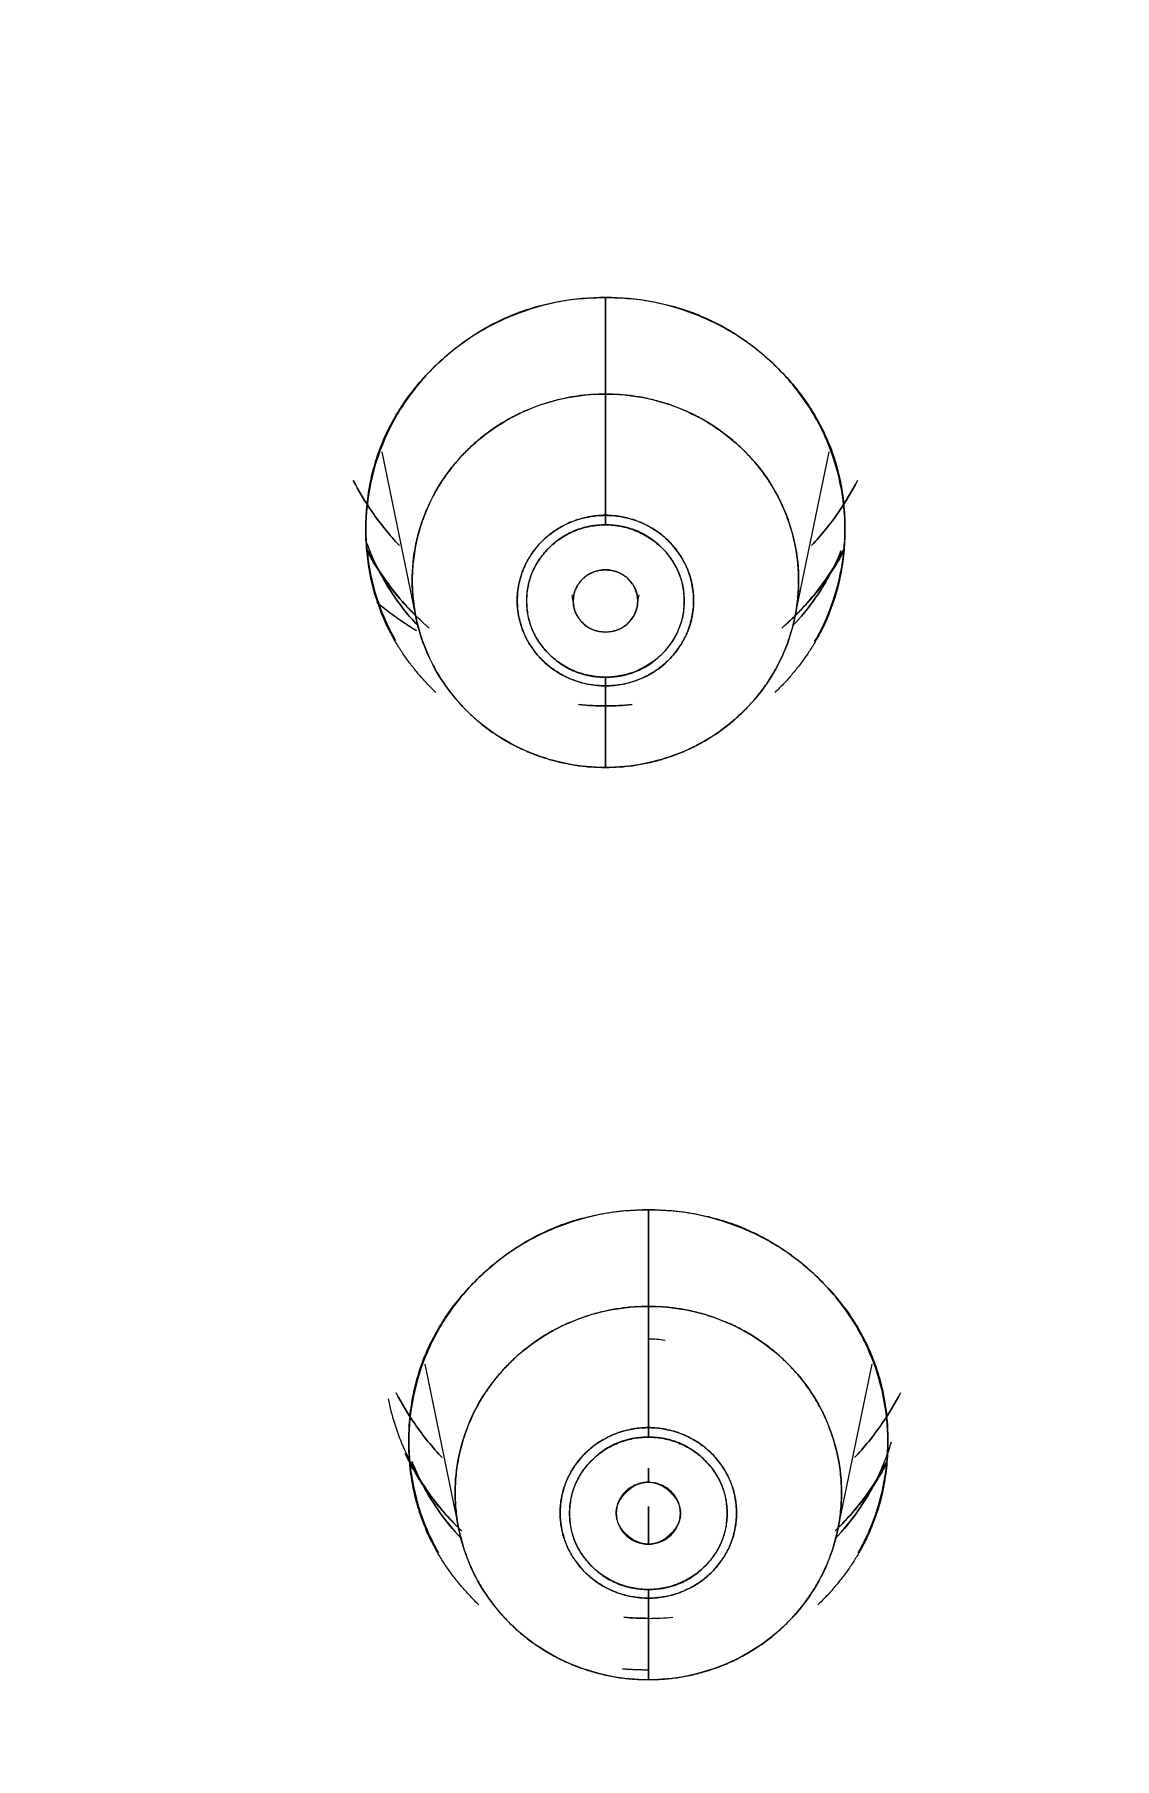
# Model space of a CAD drawing. Header units: inches. Extents: x 1105 to 1525, y -292 to 302.
# Drawn here: x 1182.61 to 1190.16, y -8.51 to 3.54 of the extents above; entities that cross this region are included whole.
import ezdxf

# ---------------------------------------------------------------- set-up
doc = ezdxf.new("R2010")
doc.units = ezdxf.units.IN
doc.header["$LTSCALE"] = 2.42
doc.header["$MEASUREMENT"] = 0
doc.layers.get('0').update_dxf_attribs({"linetype": 'CONTINUOUS'})

msp = doc.modelspace()

# ---------------------------------------------------------------- linework, layer by layer
at = {"linetype": 'Continuous', "lineweight": 18, "extrusion": (0, 1, 0)}
for p, q in [((1185.037, 0.625), (1185.276, -0.532)), ((1187.925, -0.532), (1188.164, 0.625)), ((1185.337, -5.75), (1185.576, -6.907)), ((1188.225, -6.907), (1188.464, -5.75)), ((1186.901, -6.748), (1186.901, -6.746)), ((1186.901, -6.746), (1186.901, -6.748))]:
    msp.add_line(p, q, dxfattribs=at)
at = {"linetype": 'Continuous', "lineweight": 18}
for points, degree, knots in [([(1183.16, -24.844), (1173.054, -20.203), (1165.122, -12.575), (1157.612, -5.352), (1152.851, 3.801), (1148.1, 12.935), (1146.579, 23.056), (1145.102, 32.89), (1146.829, 42.688), (1148.577, 52.61), (1153.437, 61.514), (1158.373, 70.556), (1166.012, 77.63), (1173.092, 84.183), (1181.872, 88.451), (1188.537, 91.69), (1195.817, 93.394)], 2, [0, 0, 0, 0.125, 0.125, 0.25, 0.25, 0.375, 0.375, 0.5, 0.5, 0.625, 0.625, 0.75, 0.75, 0.875, 0.875, 1, 1, 1]), ([(1195.817, 93.394), (1194.604, 93.111), (1192.161, 92.467), (1188.553, 91.294), (1184.946, 89.889), (1181.244, 88.191), (1177.326, 86.085), (1173.184, 83.461), (1169.003, 80.328), (1165, 76.776), (1161.318, 72.914), (1157.993, 68.788), (1155.031, 64.407), (1152.453, 59.802), (1150.289, 55.026), (1148.555, 50.141), (1147.254, 45.198), (1146.376, 40.219), (1145.911, 35.194), (1145.864, 30.105), (1146.249, 24.963), (1147.079, 19.816), (1148.354, 14.729), (1150.061, 9.758), (1152.188, 4.944), (1154.719, 0.32), (1157.639, -4.089), (1160.936, -8.26), (1164.57, -12.14), (1168.497, -15.693), (1172.779, -18.975), (1177.638, -22.093), (1181.216, -23.951), (1183.16, -24.844)], 3, [0, 0, 0, 0, 0.02331, 0.047285, 0.07108, 0.095945, 0.123802, 0.154795, 0.1884, 0.222556, 0.25624, 0.289837, 0.323579, 0.357347, 0.390978, 0.424296, 0.45713, 0.48953, 0.52189, 0.554616, 0.587855, 0.621501, 0.655267, 0.688982, 0.722689, 0.756391, 0.790045, 0.823824, 0.857771, 0.891138, 0.924242, 0.959792, 1, 1, 1, 1]), ([(1195.887, 93.19), (1194.269, 92.811), (1192.665, 92.372), (1189.498, 91.376), (1187.934, 90.819), (1184.855, 89.592), (1183.34, 88.921), (1180.368, 87.468), (1178.911, 86.687), (1176.063, 85.018), (1174.672, 84.131), (1171.966, 82.256), (1170.649, 81.268), (1168.1, 79.198), (1166.866, 78.116), (1164.488, 75.862), (1163.344, 74.692), (1161.153, 72.269), (1160.105, 71.017), (1158.113, 68.438), (1157.168, 67.112), (1155.387, 64.394), (1154.55, 63.001), (1152.99, 60.158), (1152.267, 58.708), (1150.938, 55.758), (1150.332, 54.258), (1149.241, 51.218), (1148.756, 49.678), (1147.91, 46.566), (1147.549, 44.995), (1146.953, 41.829), (1146.718, 40.235), (1146.376, 37.035), (1146.269, 35.429), (1146.182, 32.212), (1146.202, 30.603), (1146.372, 27.389), (1146.52, 25.786), (1146.944, 22.595), (1147.22, 21.007), (1147.897, 17.857), (1148.298, 16.294), (1149.223, 13.203), (1149.748, 11.675), (1150.916, 8.662), (1151.56, 7.178), (1152.965, 4.26), (1153.725, 2.828), (1155.357, 0.023), (1156.229, -1.349), (1158.08, -4.024), (1159.058, -5.327), (1161.116, -7.857), (1162.195, -9.084), (1164.448, -11.454), (1165.622, -12.597), (1168.057, -14.792), (1169.318, -15.845), (1171.92, -17.853), (1173.26, -18.809), (1176.014, -20.619), (1177.427, -21.473), (1179.594, -22.672), (1180.325, -23.059), (1181.8, -23.805), (1182.545, -24.164), (1183.297, -24.509)], 3, [0, 0, 0, 0, 0.03125, 0.03125, 0.0625, 0.0625, 0.09375, 0.09375, 0.125, 0.125, 0.15625, 0.15625, 0.1875, 0.1875, 0.21875, 0.21875, 0.25, 0.25, 0.28125, 0.28125, 0.3125, 0.3125, 0.34375, 0.34375, 0.375, 0.375, 0.40625, 0.40625, 0.4375, 0.4375, 0.46875, 0.46875, 0.5, 0.5, 0.53125, 0.53125, 0.5625, 0.5625, 0.59375, 0.59375, 0.625, 0.625, 0.65625, 0.65625, 0.6875, 0.6875, 0.71875, 0.71875, 0.75, 0.75, 0.78125, 0.78125, 0.8125, 0.8125, 0.84375, 0.84375, 0.875, 0.875, 0.90625, 0.90625, 0.9375, 0.9375, 0.96875, 0.96875, 0.984375, 0.984375, 1, 1, 1, 1]), ([(1183.289, -24.505), (1181.354, -23.617), (1177.792, -21.767), (1172.956, -18.664), (1168.694, -15.396), (1164.784, -11.86), (1161.167, -7.998), (1157.885, -3.846), (1154.979, 0.543), (1152.459, 5.146), (1150.342, 9.938), (1148.642, 14.885), (1147.374, 19.949), (1146.548, 25.073), (1146.164, 30.191), (1146.211, 35.257), (1146.674, 40.259), (1147.548, 45.215), (1148.843, 50.135), (1150.569, 54.998), (1152.723, 59.751), (1155.289, 64.335), (1158.238, 68.696), (1161.548, 72.803), (1165.213, 76.647), (1169.197, 80.184), (1173.359, 83.302), (1177.482, 85.914), (1181.382, 88.011), (1185.067, 89.7), (1188.657, 91.099), (1192.249, 92.266), (1194.68, 92.907), (1195.887, 93.19)], 3, [0, 0, 0, 0, 0.040208, 0.075758, 0.108862, 0.142229, 0.176176, 0.209955, 0.243609, 0.277311, 0.311018, 0.344733, 0.378499, 0.412145, 0.445384, 0.47811, 0.51047, 0.54287, 0.575704, 0.609022, 0.642653, 0.676421, 0.710163, 0.74376, 0.777444, 0.8116, 0.845205, 0.876198, 0.904055, 0.92892, 0.952715, 0.97669, 1, 1, 1, 1]), ([(1195.942, 92.944), (1195.278, 92.788), (1193.932, 92.452), (1191.85, 91.861), (1189.626, 91.148), (1187.206, 90.273), (1184.57, 89.197), (1181.68, 87.861), (1178.509, 86.193), (1175.108, 84.144), (1171.604, 81.714), (1168.128, 78.936), (1164.76, 75.832), (1161.565, 72.424), (1158.626, 68.779), (1156.017, 64.998), (1153.763, 61.162), (1151.828, 57.263), (1150.148, 53.183), (1148.696, 48.764), (1147.526, 43.952), (1146.74, 38.894), (1146.394, 33.871), (1146.456, 29.107), (1146.854, 24.645), (1147.546, 20.374), (1148.538, 16.159), (1149.858, 11.935), (1151.527, 7.71), (1153.556, 3.523), (1155.953, -0.594), (1158.733, -4.617), (1161.903, -8.507), (1165.434, -12.192), (1169.312, -15.634), (1173.576, -18.842), (1178.27, -21.793), (1181.643, -23.525), (1183.389, -24.327)], 3, [0, 0, 0, 0, 0.012877, 0.026182, 0.040866, 0.057017, 0.074851, 0.094746, 0.117357, 0.142822, 0.1702, 0.198546, 0.22774, 0.257817, 0.288122, 0.317765, 0.346344, 0.374075, 0.40202, 0.431901, 0.46441, 0.498312, 0.531537, 0.562478, 0.591123, 0.618801, 0.646723, 0.67536, 0.704779, 0.734836, 0.765433, 0.796801, 0.829058, 0.861893, 0.894616, 0.928155, 0.963584, 1, 1, 1, 1]), ([(1183.475, -24.204), (1181.734, -23.404), (1178.372, -21.678), (1173.692, -18.736), (1169.441, -15.537), (1165.576, -12.106), (1162.055, -8.433), (1158.895, -4.554), (1156.123, -0.544), (1153.734, 3.56), (1151.711, 7.734), (1150.047, 11.946), (1148.731, 16.157), (1147.742, 20.36), (1147.053, 24.618), (1146.656, 29.066), (1146.594, 33.815), (1146.939, 38.822), (1147.722, 43.865), (1148.889, 48.662), (1150.336, 53.068), (1152.011, 57.135), (1153.94, 61.022), (1156.188, 64.846), (1158.788, 68.615), (1161.718, 72.249), (1164.903, 75.646), (1168.261, 78.741), (1171.726, 81.511), (1175.219, 83.933), (1178.61, 85.976), (1181.771, 87.638), (1184.652, 88.97), (1187.28, 90.043), (1189.693, 90.915), (1191.91, 91.625), (1193.986, 92.214), (1195.327, 92.55), (1195.989, 92.705)], 3, [0, 0, 0, 0, 0.036416, 0.071845, 0.105384, 0.138107, 0.170942, 0.203199, 0.234567, 0.265164, 0.295221, 0.32464, 0.353277, 0.381199, 0.408877, 0.437522, 0.468463, 0.501688, 0.53559, 0.568099, 0.59798, 0.625925, 0.653656, 0.682235, 0.711878, 0.742183, 0.77226, 0.801454, 0.8298, 0.857178, 0.882643, 0.905254, 0.925149, 0.942983, 0.959134, 0.973818, 0.987123, 1, 1, 1, 1]), ([(1195.989, 92.705), (1190.909, 91.516), (1186.093, 89.553), (1178.41, 86.421), (1171.798, 81.502), (1163.367, 75.231), (1157.464, 66.671), (1151.741, 58.371), (1148.987, 48.775), (1147.391, 43.216), (1146.878, 37.49), (1146.396, 32.1), (1146.878, 26.727), (1147.761, 16.884), (1151.751, 7.786), (1153.875, 2.943), (1156.81, -1.487), (1159.909, -6.167), (1163.819, -10.247), (1167.839, -14.442), (1172.559, -17.845), (1177.695, -21.549), (1183.475, -24.204)], 2, [0, 0, 0, 0.125, 0.125, 0.25, 0.25, 0.375, 0.375, 0.5, 0.5, 0.5625, 0.5625, 0.625, 0.625, 0.75, 0.75, 0.8125, 0.8125, 0.875, 0.875, 0.9375, 0.9375, 1, 1, 1]), ([(1186.601, 1.703), (1186.491, 1.703), (1186.381, 1.693), (1186.166, 1.651), (1186.061, 1.62), (1185.858, 1.539), (1185.761, 1.489), (1185.579, 1.372), (1185.494, 1.304), (1185.339, 1.155), (1185.269, 1.072), (1185.147, 0.896), (1185.096, 0.802), (1185.012, 0.607), (1184.98, 0.505), (1184.937, 0.297), (1184.926, 0.192), (1184.926, -0.02), (1184.937, -0.126), (1184.98, -0.334), (1185.012, -0.435), (1185.077, -0.588), (1185.104, -0.642), (1185.134, -0.694)], 3, [0, 0, 0, 0, 0.094677, 0.094677, 0.189354, 0.189354, 0.28403, 0.28403, 0.378707, 0.378707, 0.473384, 0.473384, 0.568061, 0.568061, 0.662738, 0.662738, 0.757414, 0.757414, 0.852091, 0.852091, 0.946768, 0.946768, 1, 1, 1, 1]), ([(1185.416, -1.058), (1184.926, -0.585), (1184.926, 0.755), (1185.906, 1.703), (1186.601, 1.703)], 2, [0, 0, 0, 0.333319, 0.66666, 1, 1, 1]), ([(1188.063, -0.701), (1188.095, -0.647), (1188.123, -0.591), (1188.189, -0.435), (1188.221, -0.334), (1188.264, -0.126), (1188.275, -0.02), (1188.275, 0.192), (1188.264, 0.297), (1188.221, 0.505), (1188.189, 0.607), (1188.106, 0.802), (1188.054, 0.896), (1187.932, 1.072), (1187.862, 1.155), (1187.707, 1.304), (1187.622, 1.372), (1187.44, 1.489), (1187.343, 1.539), (1187.14, 1.62), (1187.035, 1.651), (1186.82, 1.693), (1186.71, 1.703), (1186.601, 1.703)], 3, [0, 0, 0, 0, 0.055624, 0.055624, 0.150061, 0.150061, 0.244499, 0.244499, 0.338937, 0.338937, 0.433374, 0.433374, 0.527812, 0.527812, 0.622249, 0.622249, 0.716687, 0.716687, 0.811125, 0.811125, 0.905562, 0.905562, 1, 1, 1, 1]), ([(1186.601, 1.703), (1187.294, 1.703), (1188.275, 0.756), (1188.275, -0.583), (1187.785, -1.058)], 2, [0, 0, 0, 0.33334, 0.666681, 1, 1, 1]), ([(1186.601, -1.581), (1186.512, -1.581), (1186.424, -1.573), (1186.25, -1.539), (1186.165, -1.514), (1186.002, -1.449), (1185.924, -1.409), (1185.777, -1.314), (1185.708, -1.259), (1185.583, -1.138), (1185.527, -1.072), (1185.428, -0.93), (1185.386, -0.854), (1185.319, -0.697), (1185.293, -0.615), (1185.258, -0.447), (1185.25, -0.362), (1185.25, -0.191), (1185.258, -0.105), (1185.293, 0.062), (1185.319, 0.144), (1185.386, 0.302), (1185.428, 0.378), (1185.527, 0.52), (1185.583, 0.586), (1185.708, 0.707), (1185.777, 0.761), (1185.924, 0.856), (1186.002, 0.896), (1186.165, 0.962), (1186.25, 0.987), (1186.424, 1.02), (1186.512, 1.028), (1186.601, 1.028)], 3, [0, 0, 0, 0, 0.0625, 0.0625, 0.125, 0.125, 0.1875, 0.1875, 0.25, 0.25, 0.3125, 0.3125, 0.375, 0.375, 0.4375, 0.4375, 0.5, 0.5, 0.5625, 0.5625, 0.625, 0.625, 0.6875, 0.6875, 0.75, 0.75, 0.8125, 0.8125, 0.875, 0.875, 0.9375, 0.9375, 1, 1, 1, 1]), ([(1186.601, 1.028), (1186.689, 1.028), (1186.777, 1.02), (1186.951, 0.987), (1187.036, 0.962), (1187.199, 0.896), (1187.277, 0.856), (1187.424, 0.761), (1187.493, 0.707), (1187.618, 0.586), (1187.675, 0.52), (1187.773, 0.378), (1187.815, 0.302), (1187.882, 0.144), (1187.908, 0.062), (1187.943, -0.105), (1187.951, -0.191), (1187.951, -0.362), (1187.943, -0.447), (1187.908, -0.615), (1187.882, -0.697), (1187.815, -0.854), (1187.773, -0.93), (1187.675, -1.072), (1187.618, -1.138), (1187.493, -1.259), (1187.424, -1.314), (1187.277, -1.409), (1187.199, -1.449), (1187.036, -1.514), (1186.951, -1.539), (1186.777, -1.573), (1186.689, -1.581), (1186.601, -1.581)], 3, [0, 0, 0, 0, 0.0625, 0.0625, 0.125, 0.125, 0.1875, 0.1875, 0.25, 0.25, 0.3125, 0.3125, 0.375, 0.375, 0.4375, 0.4375, 0.5, 0.5, 0.5625, 0.5625, 0.625, 0.625, 0.6875, 0.6875, 0.75, 0.75, 0.8125, 0.8125, 0.875, 0.875, 0.9375, 0.9375, 1, 1, 1, 1]), ([(1184.838, 0.425), (1184.877, 0.349), (1184.921, 0.275), (1185.027, 0.122), (1185.09, 0.044), (1185.16, -0.029)], 3, [0, 0, 0, 0, 0.461241, 0.461241, 1, 1, 1, 1]), ([(1185.16, -0.029), (1185.09, 0.044), (1185.027, 0.122), (1184.921, 0.275), (1184.877, 0.349), (1184.838, 0.425)], 3, [0, 0, 0, 0, 0.538758, 0.538758, 1, 1, 1, 1]), ([(1188.041, -0.029), (1188.111, 0.044), (1188.174, 0.122), (1188.28, 0.275), (1188.324, 0.349), (1188.363, 0.425)], 3, [0, 0, 0, 0, 0.538758, 0.538758, 1, 1, 1, 1]), ([(1188.363, 0.425), (1188.324, 0.349), (1188.28, 0.275), (1188.174, 0.122), (1188.111, 0.044), (1188.041, -0.029)], 3, [0, 0, 0, 0, 0.461241, 0.461241, 1, 1, 1, 1]), ([(1186.601, 0.181), (1186.56, 0.181), (1186.52, 0.177), (1186.441, 0.162), (1186.402, 0.15), (1186.327, 0.121), (1186.291, 0.102), (1186.224, 0.059), (1186.193, 0.034), (1186.136, -0.021), (1186.11, -0.052), (1186.065, -0.116), (1186.046, -0.151), (1186.015, -0.223), (1186.004, -0.26), (1185.988, -0.337), (1185.984, -0.376), (1185.984, -0.454), (1185.988, -0.493), (1186.004, -0.569), (1186.015, -0.607), (1186.046, -0.679), (1186.065, -0.713), (1186.11, -0.778), (1186.136, -0.809), (1186.193, -0.864), (1186.224, -0.888), (1186.291, -0.932), (1186.327, -0.95), (1186.402, -0.98), (1186.441, -0.991), (1186.52, -1.007), (1186.56, -1.011), (1186.601, -1.011)], 3, [0, 0, 0, 0, 0.0625, 0.0625, 0.125, 0.125, 0.1875, 0.1875, 0.25, 0.25, 0.3125, 0.3125, 0.375, 0.375, 0.4375, 0.4375, 0.5, 0.5, 0.5625, 0.5625, 0.625, 0.625, 0.6875, 0.6875, 0.75, 0.75, 0.8125, 0.8125, 0.875, 0.875, 0.9375, 0.9375, 1, 1, 1, 1]), ([(1186.601, -1.011), (1186.641, -1.011), (1186.681, -1.007), (1186.76, -0.991), (1186.799, -0.98), (1186.874, -0.95), (1186.91, -0.932), (1186.977, -0.888), (1187.008, -0.864), (1187.065, -0.809), (1187.091, -0.778), (1187.136, -0.713), (1187.155, -0.679), (1187.186, -0.607), (1187.197, -0.569), (1187.213, -0.493), (1187.217, -0.454), (1187.217, -0.376), (1187.213, -0.337), (1187.197, -0.26), (1187.186, -0.223), (1187.155, -0.151), (1187.136, -0.116), (1187.091, -0.052), (1187.065, -0.021), (1187.008, 0.034), (1186.977, 0.059), (1186.91, 0.102), (1186.874, 0.121), (1186.799, 0.15), (1186.76, 0.162), (1186.681, 0.177), (1186.641, 0.181), (1186.601, 0.181)], 3, [0, 0, 0, 0, 0.0625, 0.0625, 0.125, 0.125, 0.1875, 0.1875, 0.25, 0.25, 0.3125, 0.3125, 0.375, 0.375, 0.4375, 0.4375, 0.5, 0.5, 0.5625, 0.5625, 0.625, 0.625, 0.6875, 0.6875, 0.75, 0.75, 0.8125, 0.8125, 0.875, 0.875, 0.9375, 0.9375, 1, 1, 1, 1]), ([(1184.921, 0.018), (1184.934, -0.02), (1184.949, -0.058), (1185.009, -0.199), (1185.064, -0.298), (1185.179, -0.464), (1185.235, -0.533), (1185.296, -0.597)], 3, [0, 0, 0, 0, 0.169523, 0.169523, 0.635887, 0.635887, 1, 1, 1, 1]), ([(1186.601, -0.95), (1186.564, -0.95), (1186.528, -0.946), (1186.458, -0.933), (1186.423, -0.923), (1186.356, -0.896), (1186.324, -0.879), (1186.265, -0.841), (1186.237, -0.819), (1186.186, -0.769), (1186.163, -0.742), (1186.123, -0.684), (1186.105, -0.654), (1186.078, -0.589), (1186.067, -0.556), (1186.053, -0.487), (1186.05, -0.453), (1186.05, -0.383), (1186.053, -0.348), (1186.067, -0.28), (1186.078, -0.246), (1186.105, -0.182), (1186.123, -0.151), (1186.163, -0.093), (1186.186, -0.066), (1186.237, -0.017), (1186.265, 0.005), (1186.324, 0.044), (1186.356, 0.06), (1186.423, 0.087), (1186.458, 0.097), (1186.528, 0.111), (1186.564, 0.114), (1186.601, 0.114)], 3, [0, 0, 0, 0, 0.0625, 0.0625, 0.125, 0.125, 0.1875, 0.1875, 0.25, 0.25, 0.3125, 0.3125, 0.375, 0.375, 0.4375, 0.4375, 0.5, 0.5, 0.5625, 0.5625, 0.625, 0.625, 0.6875, 0.6875, 0.75, 0.75, 0.8125, 0.8125, 0.875, 0.875, 0.9375, 0.9375, 1, 1, 1, 1]), ([(1186.601, 0.114), (1186.637, 0.114), (1186.673, 0.111), (1186.743, 0.097), (1186.778, 0.087), (1186.845, 0.06), (1186.877, 0.044), (1186.936, 0.005), (1186.964, -0.017), (1187.015, -0.066), (1187.038, -0.093), (1187.078, -0.151), (1187.096, -0.182), (1187.123, -0.246), (1187.134, -0.28), (1187.148, -0.348), (1187.151, -0.383), (1187.151, -0.453), (1187.148, -0.487), (1187.134, -0.556), (1187.123, -0.589), (1187.096, -0.654), (1187.078, -0.684), (1187.038, -0.742), (1187.015, -0.769), (1186.964, -0.819), (1186.936, -0.841), (1186.877, -0.879), (1186.845, -0.896), (1186.778, -0.923), (1186.743, -0.933), (1186.673, -0.946), (1186.637, -0.95), (1186.601, -0.95)], 3, [0, 0, 0, 0, 0.0625, 0.0625, 0.125, 0.125, 0.1875, 0.1875, 0.25, 0.25, 0.3125, 0.3125, 0.375, 0.375, 0.4375, 0.4375, 0.5, 0.5, 0.5625, 0.5625, 0.625, 0.625, 0.6875, 0.6875, 0.75, 0.75, 0.8125, 0.8125, 0.875, 0.875, 0.9375, 0.9375, 1, 1, 1, 1]), ([(1184.935, -0.058), (1184.971, -0.129), (1185.012, -0.197), (1185.125, -0.36), (1185.203, -0.452), (1185.291, -0.537), (1185.293, -0.539), (1185.295, -0.541)], 3, [0, 0, 0, 0, 0.396762, 0.396762, 0.98543, 0.98543, 1, 1, 1, 1]), ([(1185.368, -0.607), (1185.327, -0.572), (1185.07, -0.323), (1184.939, -0.076)], 2, [0, 0, 0, 0.151001, 1, 1, 1]), ([(1185.296, -0.597), (1185.235, -0.533), (1185.179, -0.464), (1185.064, -0.298), (1185.009, -0.199), (1184.96, -0.083), (1184.954, -0.07), (1184.949, -0.056)], 3, [0, 0, 0, 0, 0.409359, 0.409359, 0.933675, 0.933675, 1, 1, 1, 1]), ([(1187.833, -0.607), (1187.86, -0.583), (1187.887, -0.559), (1187.998, -0.452), (1188.076, -0.36), (1188.188, -0.198), (1188.229, -0.13), (1188.265, -0.06)], 3, [0, 0, 0, 0, 0.152359, 0.152359, 0.661071, 0.661071, 1, 1, 1, 1]), ([(1188.262, -0.076), (1188.132, -0.323), (1187.874, -0.572), (1187.833, -0.607)], 2, [0, 0, 0, 0.848769, 1, 1, 1]), ([(1187.905, -0.597), (1187.966, -0.533), (1188.022, -0.464), (1188.137, -0.298), (1188.192, -0.199), (1188.24, -0.087), (1188.244, -0.077), (1188.247, -0.068)], 3, [0, 0, 0, 0, 0.417513, 0.417513, 0.952273, 0.952273, 1, 1, 1, 1]), ([(1188.247, -0.068), (1188.244, -0.077), (1188.24, -0.087), (1188.192, -0.199), (1188.137, -0.298), (1188.022, -0.464), (1187.966, -0.533), (1187.905, -0.597)], 3, [0, 0, 0, 0, 0.047728, 0.047728, 0.582487, 0.582487, 1, 1, 1, 1]), ([(1186.826, -0.418), (1186.826, -0.389), (1186.82, -0.361), (1186.797, -0.308), (1186.78, -0.284), (1186.739, -0.244), (1186.714, -0.228), (1186.659, -0.206), (1186.63, -0.2), (1186.571, -0.2), (1186.542, -0.206), (1186.487, -0.228), (1186.462, -0.244), (1186.421, -0.284), (1186.404, -0.308), (1186.381, -0.361), (1186.376, -0.389), (1186.376, -0.418)], 3, [0, 0, 0, 0, 0.125, 0.125, 0.25, 0.25, 0.375, 0.375, 0.5, 0.5, 0.625, 0.625, 0.75, 0.75, 0.875, 0.875, 1, 1, 1, 1]), ([(1185.281, -0.627), (1185.265, -0.617), (1185.249, -0.607), (1185.153, -0.545), (1185.077, -0.489), (1185.003, -0.429)], 3, [0, 0, 0, 0, 0.165093, 0.165093, 1, 1, 1, 1]), ([(1186.376, -0.418), (1186.376, -0.446), (1186.381, -0.475), (1186.404, -0.527), (1186.421, -0.551), (1186.462, -0.592), (1186.487, -0.608), (1186.542, -0.629), (1186.571, -0.635), (1186.63, -0.635), (1186.659, -0.629), (1186.714, -0.608), (1186.739, -0.592), (1186.78, -0.551), (1186.797, -0.527), (1186.82, -0.475), (1186.826, -0.446), (1186.826, -0.418)], 3, [0, 0, 0, 0, 0.125, 0.125, 0.25, 0.25, 0.375, 0.375, 0.5, 0.5, 0.625, 0.625, 0.75, 0.75, 0.875, 0.875, 1, 1, 1, 1]), ([(1186.601, -1.151), (1186.601, -1.145), (1186.601, -1.141), (1186.601, -1.14), (1186.601, -1.142), (1186.601, -1.148), (1186.601, -1.148), (1186.601, -1.148)], 3, [0, 0, 0, 0, 0.499995, 0.499995, 0.99999, 0.99999, 1, 1, 1, 1]), ([(1186.901, -4.672), (1186.791, -4.672), (1186.681, -4.682), (1186.466, -4.724), (1186.361, -4.755), (1186.158, -4.836), (1186.061, -4.886), (1185.879, -5.003), (1185.794, -5.071), (1185.639, -5.221), (1185.569, -5.303), (1185.447, -5.479), (1185.396, -5.573), (1185.312, -5.768), (1185.28, -5.87), (1185.237, -6.078), (1185.226, -6.184), (1185.226, -6.395), (1185.237, -6.501), (1185.28, -6.709), (1185.312, -6.811), (1185.377, -6.963), (1185.404, -7.017), (1185.434, -7.069)], 3, [0, 0, 0, 0, 0.094677, 0.094677, 0.189354, 0.189354, 0.28403, 0.28403, 0.378707, 0.378707, 0.473384, 0.473384, 0.568061, 0.568061, 0.662738, 0.662738, 0.757414, 0.757414, 0.852091, 0.852091, 0.946768, 0.946768, 1, 1, 1, 1]), ([(1185.716, -7.433), (1185.226, -6.96), (1185.226, -5.62), (1186.206, -4.672), (1186.901, -4.672)], 2, [0, 0, 0, 0.333319, 0.66666, 1, 1, 1]), ([(1188.367, -7.069), (1188.397, -7.017), (1188.424, -6.963), (1188.489, -6.811), (1188.521, -6.709), (1188.564, -6.501), (1188.575, -6.395), (1188.575, -6.184), (1188.564, -6.078), (1188.521, -5.87), (1188.489, -5.768), (1188.406, -5.573), (1188.354, -5.479), (1188.232, -5.303), (1188.162, -5.221), (1188.007, -5.071), (1187.922, -5.003), (1187.74, -4.886), (1187.643, -4.836), (1187.44, -4.755), (1187.335, -4.724), (1187.12, -4.682), (1187.01, -4.672), (1186.901, -4.672)], 3, [0, 0, 0, 0, 0.053232, 0.053232, 0.147909, 0.147909, 0.242586, 0.242586, 0.337262, 0.337262, 0.431939, 0.431939, 0.526616, 0.526616, 0.621293, 0.621293, 0.71597, 0.71597, 0.810646, 0.810646, 0.905323, 0.905323, 1, 1, 1, 1]), ([(1186.901, -4.672), (1187.594, -4.672), (1188.575, -5.619), (1188.575, -6.958), (1188.085, -7.433)], 2, [0, 0, 0, 0.33334, 0.666681, 1, 1, 1]), ([(1186.901, -7.956), (1186.812, -7.956), (1186.724, -7.948), (1186.55, -7.914), (1186.465, -7.889), (1186.302, -7.824), (1186.224, -7.784), (1186.077, -7.689), (1186.008, -7.634), (1185.883, -7.514), (1185.827, -7.447), (1185.728, -7.305), (1185.686, -7.23), (1185.619, -7.072), (1185.593, -6.99), (1185.558, -6.822), (1185.55, -6.737), (1185.55, -6.566), (1185.558, -6.481), (1185.593, -6.313), (1185.619, -6.231), (1185.686, -6.073), (1185.728, -5.997), (1185.827, -5.855), (1185.883, -5.789), (1186.008, -5.668), (1186.077, -5.614), (1186.224, -5.519), (1186.302, -5.479), (1186.465, -5.413), (1186.55, -5.388), (1186.724, -5.355), (1186.812, -5.347), (1186.901, -5.347)], 3, [0, 0, 0, 0, 0.0625, 0.0625, 0.125, 0.125, 0.1875, 0.1875, 0.25, 0.25, 0.3125, 0.3125, 0.375, 0.375, 0.4375, 0.4375, 0.5, 0.5, 0.5625, 0.5625, 0.625, 0.625, 0.6875, 0.6875, 0.75, 0.75, 0.8125, 0.8125, 0.875, 0.875, 0.9375, 0.9375, 1, 1, 1, 1]), ([(1186.901, -5.347), (1186.989, -5.347), (1187.077, -5.355), (1187.251, -5.388), (1187.336, -5.413), (1187.499, -5.479), (1187.577, -5.519), (1187.724, -5.614), (1187.793, -5.668), (1187.918, -5.789), (1187.975, -5.855), (1188.073, -5.997), (1188.115, -6.073), (1188.182, -6.231), (1188.208, -6.313), (1188.243, -6.481), (1188.251, -6.566), (1188.251, -6.737), (1188.243, -6.822), (1188.208, -6.99), (1188.182, -7.072), (1188.115, -7.23), (1188.073, -7.305), (1187.975, -7.447), (1187.918, -7.514), (1187.793, -7.634), (1187.724, -7.689), (1187.577, -7.784), (1187.499, -7.824), (1187.336, -7.889), (1187.251, -7.914), (1187.077, -7.948), (1186.989, -7.956), (1186.901, -7.956)], 3, [0, 0, 0, 0, 0.0625, 0.0625, 0.125, 0.125, 0.1875, 0.1875, 0.25, 0.25, 0.3125, 0.3125, 0.375, 0.375, 0.4375, 0.4375, 0.5, 0.5, 0.5625, 0.5625, 0.625, 0.625, 0.6875, 0.6875, 0.75, 0.75, 0.8125, 0.8125, 0.875, 0.875, 0.9375, 0.9375, 1, 1, 1, 1]), ([(1185.081, -5.993), (1185.105, -6.108), (1185.14, -6.22), (1185.233, -6.437), (1185.29, -6.541), (1185.425, -6.736), (1185.503, -6.827), (1185.591, -6.912), (1185.593, -6.914), (1185.595, -6.916)], 3, [0, 0, 0, 0, 0.330052, 0.330052, 0.660931, 0.660931, 0.99181, 0.99181, 1, 1, 1, 1]), ([(1185.138, -5.95), (1185.177, -6.026), (1185.221, -6.1), (1185.327, -6.253), (1185.39, -6.331), (1185.46, -6.404)], 3, [0, 0, 0, 0, 0.461241, 0.461241, 1, 1, 1, 1]), ([(1185.46, -6.404), (1185.39, -6.331), (1185.327, -6.253), (1185.221, -6.1), (1185.177, -6.026), (1185.138, -5.95)], 3, [0, 0, 0, 0, 0.538758, 0.538758, 1, 1, 1, 1]), ([(1188.341, -6.404), (1188.411, -6.331), (1188.474, -6.253), (1188.58, -6.1), (1188.624, -6.026), (1188.663, -5.95)], 3, [0, 0, 0, 0, 0.538758, 0.538758, 1, 1, 1, 1]), ([(1188.663, -5.95), (1188.624, -6.026), (1188.58, -6.1), (1188.474, -6.253), (1188.411, -6.331), (1188.341, -6.404)], 3, [0, 0, 0, 0, 0.461241, 0.461241, 1, 1, 1, 1]), ([(1186.901, -6.194), (1186.86, -6.194), (1186.82, -6.198), (1186.741, -6.213), (1186.702, -6.225), (1186.627, -6.255), (1186.591, -6.273), (1186.524, -6.316), (1186.493, -6.341), (1186.436, -6.396), (1186.41, -6.427), (1186.365, -6.491), (1186.346, -6.526), (1186.315, -6.598), (1186.304, -6.636), (1186.288, -6.712), (1186.284, -6.751), (1186.284, -6.829), (1186.288, -6.868), (1186.304, -6.944), (1186.315, -6.982), (1186.346, -7.054), (1186.365, -7.089), (1186.41, -7.153), (1186.436, -7.184), (1186.493, -7.239), (1186.524, -7.264), (1186.591, -7.307), (1186.627, -7.325), (1186.702, -7.355), (1186.741, -7.367), (1186.82, -7.382), (1186.86, -7.386), (1186.901, -7.386)], 3, [0, 0, 0, 0, 0.0625, 0.0625, 0.125, 0.125, 0.1875, 0.1875, 0.25, 0.25, 0.3125, 0.3125, 0.375, 0.375, 0.4375, 0.4375, 0.5, 0.5, 0.5625, 0.5625, 0.625, 0.625, 0.6875, 0.6875, 0.75, 0.75, 0.8125, 0.8125, 0.875, 0.875, 0.9375, 0.9375, 1, 1, 1, 1]), ([(1186.901, -7.325), (1186.864, -7.325), (1186.828, -7.321), (1186.758, -7.308), (1186.723, -7.298), (1186.656, -7.271), (1186.624, -7.255), (1186.565, -7.216), (1186.537, -7.194), (1186.486, -7.144), (1186.463, -7.117), (1186.423, -7.059), (1186.405, -7.029), (1186.378, -6.964), (1186.367, -6.931), (1186.353, -6.863), (1186.35, -6.828), (1186.35, -6.758), (1186.353, -6.723), (1186.367, -6.655), (1186.378, -6.621), (1186.405, -6.557), (1186.423, -6.526), (1186.463, -6.468), (1186.486, -6.441), (1186.537, -6.392), (1186.565, -6.37), (1186.624, -6.331), (1186.656, -6.315), (1186.723, -6.288), (1186.758, -6.278), (1186.828, -6.264), (1186.864, -6.261), (1186.901, -6.261)], 3, [0, 0, 0, 0, 0.0625, 0.0625, 0.125, 0.125, 0.1875, 0.1875, 0.25, 0.25, 0.3125, 0.3125, 0.375, 0.375, 0.4375, 0.4375, 0.5, 0.5, 0.5625, 0.5625, 0.625, 0.625, 0.6875, 0.6875, 0.75, 0.75, 0.8125, 0.8125, 0.875, 0.875, 0.9375, 0.9375, 1, 1, 1, 1]), ([(1186.901, -7.386), (1186.941, -7.386), (1186.981, -7.382), (1187.06, -7.367), (1187.099, -7.355), (1187.174, -7.325), (1187.21, -7.307), (1187.277, -7.264), (1187.308, -7.239), (1187.365, -7.184), (1187.391, -7.153), (1187.436, -7.089), (1187.455, -7.054), (1187.486, -6.982), (1187.497, -6.944), (1187.513, -6.868), (1187.517, -6.829), (1187.517, -6.751), (1187.513, -6.712), (1187.497, -6.636), (1187.486, -6.598), (1187.455, -6.526), (1187.436, -6.491), (1187.391, -6.427), (1187.365, -6.396), (1187.308, -6.341), (1187.277, -6.316), (1187.21, -6.273), (1187.174, -6.255), (1187.099, -6.225), (1187.06, -6.213), (1186.981, -6.198), (1186.941, -6.194), (1186.901, -6.194)], 3, [0, 0, 0, 0, 0.0625, 0.0625, 0.125, 0.125, 0.1875, 0.1875, 0.25, 0.25, 0.3125, 0.3125, 0.375, 0.375, 0.4375, 0.4375, 0.5, 0.5, 0.5625, 0.5625, 0.625, 0.625, 0.6875, 0.6875, 0.75, 0.75, 0.8125, 0.8125, 0.875, 0.875, 0.9375, 0.9375, 1, 1, 1, 1]), ([(1186.901, -6.261), (1186.937, -6.261), (1186.973, -6.264), (1187.043, -6.278), (1187.078, -6.288), (1187.145, -6.315), (1187.177, -6.331), (1187.236, -6.37), (1187.264, -6.392), (1187.315, -6.441), (1187.338, -6.468), (1187.378, -6.526), (1187.396, -6.557), (1187.423, -6.621), (1187.434, -6.655), (1187.448, -6.723), (1187.451, -6.758), (1187.451, -6.828), (1187.448, -6.863), (1187.434, -6.931), (1187.423, -6.964), (1187.396, -7.029), (1187.378, -7.059), (1187.338, -7.117), (1187.315, -7.144), (1187.264, -7.194), (1187.236, -7.216), (1187.177, -7.255), (1187.145, -7.271), (1187.078, -7.298), (1187.043, -7.308), (1186.973, -7.321), (1186.937, -7.325), (1186.901, -7.325)], 3, [0, 0, 0, 0, 0.0625, 0.0625, 0.125, 0.125, 0.1875, 0.1875, 0.25, 0.25, 0.3125, 0.3125, 0.375, 0.375, 0.4375, 0.4375, 0.5, 0.5, 0.5625, 0.5625, 0.625, 0.625, 0.6875, 0.6875, 0.75, 0.75, 0.8125, 0.8125, 0.875, 0.875, 0.9375, 0.9375, 1, 1, 1, 1]), ([(1185.595, -6.916), (1185.592, -6.913), (1185.336, -6.666), (1185.201, -6.376)], 2, [0, 0, 0, 0.012634, 1, 1, 1]), ([(1188.207, -6.97), (1188.267, -6.907), (1188.323, -6.838), (1188.437, -6.674), (1188.492, -6.574), (1188.561, -6.413), (1188.582, -6.353), (1188.601, -6.293)], 3, [0, 0, 0, 0, 0.330693, 0.330693, 0.758912, 0.758912, 1, 1, 1, 1]), ([(1185.596, -6.973), (1185.535, -6.908), (1185.479, -6.839), (1185.364, -6.674), (1185.309, -6.574), (1185.26, -6.458), (1185.254, -6.445), (1185.249, -6.432)], 3, [0, 0, 0, 0, 0.409359, 0.409359, 0.933675, 0.933675, 1, 1, 1, 1]), ([(1185.249, -6.432), (1185.254, -6.445), (1185.26, -6.458), (1185.309, -6.574), (1185.364, -6.674), (1185.478, -6.838), (1185.534, -6.907), (1185.594, -6.97)], 3, [0, 0, 0, 0, 0.066623, 0.066623, 0.593285, 0.593285, 1, 1, 1, 1]), ([(1188.547, -6.443), (1188.544, -6.453), (1188.54, -6.462), (1188.492, -6.574), (1188.437, -6.674), (1188.322, -6.839), (1188.266, -6.908), (1188.205, -6.973)], 3, [0, 0, 0, 0, 0.047728, 0.047728, 0.582487, 0.582487, 1, 1, 1, 1]), ([(1188.562, -6.451), (1188.432, -6.698), (1188.209, -6.913), (1188.206, -6.916)], 2, [0, 0, 0, 0.985469, 1, 1, 1]), ([(1188.206, -6.916), (1188.208, -6.914), (1188.21, -6.912), (1188.298, -6.827), (1188.376, -6.736), (1188.488, -6.573), (1188.529, -6.505), (1188.565, -6.435)], 3, [0, 0, 0, 0, 0.014636, 0.014636, 0.606002, 0.606002, 1, 1, 1, 1]), ([(1186.901, -6.575), (1186.871, -6.576), (1186.842, -6.582), (1186.787, -6.604), (1186.762, -6.62), (1186.721, -6.66), (1186.704, -6.684), (1186.682, -6.736), (1186.676, -6.765), (1186.676, -6.821), (1186.682, -6.849), (1186.705, -6.901), (1186.721, -6.925), (1186.763, -6.965), (1186.788, -6.981), (1186.842, -7.003), (1186.871, -7.009), (1186.901, -7.009)], 3, [0, 0, 0, 0, 0.125, 0.125, 0.25, 0.25, 0.375, 0.375, 0.5, 0.5, 0.625, 0.625, 0.75, 0.75, 0.875, 0.875, 1, 1, 1, 1]), ([(1186.901, -7.009), (1186.82, -7.008), (1186.677, -6.875), (1186.676, -6.792), (1186.675, -6.714), (1186.749, -6.643), (1186.818, -6.576), (1186.901, -6.575)], 2, [0, 0, 0, 0.25, 0.5, 0.5, 0.75, 0.75, 1, 1, 1]), ([(1186.901, -7.009), (1186.93, -7.009), (1186.959, -7.003), (1187.013, -6.981), (1187.038, -6.965), (1187.08, -6.925), (1187.096, -6.901), (1187.119, -6.849), (1187.125, -6.821), (1187.125, -6.765), (1187.119, -6.736), (1187.097, -6.684), (1187.08, -6.66), (1187.039, -6.62), (1187.014, -6.604), (1186.959, -6.582), (1186.93, -6.576), (1186.901, -6.575)], 3, [0, 0, 0, 0, 0.125, 0.125, 0.25, 0.25, 0.375, 0.375, 0.5, 0.5, 0.625, 0.625, 0.75, 0.75, 0.875, 0.875, 1, 1, 1, 1]), ([(1186.901, -6.575), (1186.981, -6.576), (1187.124, -6.71), (1187.125, -6.792), (1187.126, -6.871), (1187.052, -6.941), (1186.983, -7.008), (1186.901, -7.009)], 2, [0, 0, 0, 0.25, 0.5, 0.5, 0.75, 0.75, 1, 1, 1]), ([(1186.901, -7.527), (1186.901, -7.52), (1186.901, -7.516), (1186.901, -7.515), (1186.901, -7.517), (1186.901, -7.528), (1186.901, -7.537), (1186.901, -7.548), (1186.901, -7.549), (1186.901, -7.549)], 3, [0, 0, 0, 0, 0.327601, 0.327601, 0.655202, 0.655202, 0.982803, 0.982803, 1, 1, 1, 1]), ([(1186.901, -7.549), (1186.901, -7.549), (1186.901, -7.548), (1186.901, -7.537), (1186.901, -7.528), (1186.901, -7.517), (1186.901, -7.515), (1186.901, -7.516), (1186.901, -7.52), (1186.901, -7.527)], 3, [0, 0, 0, 0, 0.017197, 0.017197, 0.344798, 0.344798, 0.672399, 0.672399, 1, 1, 1, 1])]:
    msp.add_open_spline(points, degree=degree, knots=knots, dxfattribs=at)
for points, degree in [([(1186.601, 1.703), (1186.601, 1.478), (1186.601, 1.253), (1186.601, 1.028)], 3), ([(1186.601, 1.028), (1186.601, 1.253), (1186.601, 1.478), (1186.601, 1.703)], 3), ([(1186.601, 0.181), (1186.601, 0.158), (1186.601, 0.136), (1186.601, 0.114)], 3), ([(1186.601, 0.114), (1186.601, 0.136), (1186.601, 0.158), (1186.601, 0.181)], 3), ([(1186.601, 0.114), (1186.373, 0.114), (1186.05, -0.197), (1186.049, -0.637), (1186.372, -0.95), (1186.601, -0.95)], 2), ([(1186.601, -0.95), (1186.828, -0.95), (1187.151, -0.639), (1187.152, -0.198), (1186.829, 0.114), (1186.601, 0.114)], 2), ([(1186.376, -0.418), (1186.376, -0.328), (1186.506, -0.201), (1186.693, -0.2), (1186.826, -0.327), (1186.826, -0.418)], 2), ([(1185.003, -0.429), (1185.135, -0.538), (1185.281, -0.627)], 2), ([(1186.376, -0.418), (1186.373, -0.403), (1186.37, -0.388), (1186.367, -0.374)], 3), ([(1186.826, -0.418), (1186.826, -0.507), (1186.695, -0.635), (1186.508, -0.635), (1186.376, -0.508), (1186.376, -0.418)], 2), ([(1186.834, -0.374), (1186.831, -0.388), (1186.828, -0.403), (1186.826, -0.418)], 3), ([(1186.601, -0.95), (1186.601, -0.971), (1186.601, -0.992), (1186.601, -1.011)], 3), ([(1186.601, -1.011), (1186.601, -0.992), (1186.601, -0.971), (1186.601, -0.95)], 3), ([(1186.413, -1.142), (1186.476, -1.148), (1186.538, -1.151), (1186.601, -1.151)], 3), ([(1186.601, -1.151), (1186.538, -1.151), (1186.476, -1.148), (1186.413, -1.142)], 3), ([(1186.601, -1.151), (1186.663, -1.151), (1186.726, -1.148), (1186.788, -1.142)], 3), ([(1186.788, -1.142), (1186.726, -1.148), (1186.663, -1.151), (1186.601, -1.151)], 3), ([(1186.901, -4.672), (1186.901, -4.897), (1186.901, -5.122), (1186.901, -5.347)], 3), ([(1186.901, -5.347), (1186.901, -5.122), (1186.901, -4.897), (1186.901, -4.672)], 3), ([(1186.901, -5.573), (1186.94, -5.573), (1186.979, -5.576), (1187.017, -5.582)], 3), ([(1186.901, -6.261), (1186.673, -6.261), (1186.35, -6.572), (1186.349, -7.012), (1186.672, -7.325), (1186.901, -7.325)], 2), ([(1186.901, -6.261), (1186.901, -6.239), (1186.901, -6.217), (1186.901, -6.194)], 3), ([(1186.901, -6.194), (1186.901, -6.217), (1186.901, -6.239), (1186.901, -6.261)], 3), ([(1186.901, -7.325), (1187.128, -7.325), (1187.451, -7.014), (1187.452, -6.573), (1187.129, -6.261), (1186.901, -6.261)], 2), ([(1186.901, -6.575), (1186.901, -6.543), (1186.901, -6.511), (1186.901, -6.478)], 3), ([(1186.901, -6.478), (1186.901, -6.511), (1186.901, -6.543), (1186.901, -6.575)], 3), ([(1186.901, -6.748), (1186.901, -6.835), (1186.901, -6.922), (1186.901, -7.009)], 3), ([(1186.901, -7.009), (1186.901, -6.922), (1186.901, -6.835), (1186.901, -6.748)], 3), ([(1186.901, -7.386), (1186.901, -7.367), (1186.901, -7.346), (1186.901, -7.325)], 3), ([(1186.901, -7.325), (1186.901, -7.346), (1186.901, -7.367), (1186.901, -7.386)], 3), ([(1186.901, -7.527), (1186.844, -7.527), (1186.787, -7.524), (1186.73, -7.519)], 3), ([(1186.73, -7.519), (1186.787, -7.524), (1186.844, -7.527), (1186.901, -7.527)], 3), ([(1186.901, -7.527), (1186.957, -7.527), (1187.014, -7.524), (1187.071, -7.519)], 3), ([(1186.72, -7.879), (1186.809, -7.886), (1186.901, -7.886)], 2)]:
    msp.add_open_spline(points, degree=degree, dxfattribs=at)
for points, weights in [([(1186.601, 1.028), (1185.764, 1.028), (1185.25, 0.444), (1185.25, -0.276), (1185.25, -0.996), (1185.764, -1.581), (1186.601, -1.581)], [1.07658400383, 0.9418494422, 1.05653471293, 1.42063981603, 1.05653471293, 0.9418494422, 1.07658400383]), ([(1186.601, -1.581), (1187.437, -1.581), (1187.951, -0.996), (1187.951, -0.276), (1187.951, 0.444), (1187.437, 1.028), (1186.601, 1.028)], [1.07658400383, 0.941849442199, 1.05653471293, 1.42063981603, 1.05653471293, 0.941849442199, 1.07658400383]), ([(1186.601, -1.011), (1186.219, -1.011), (1185.984, -0.744), (1185.984, -0.415), (1185.984, -0.086), (1186.219, 0.181), (1186.601, 0.181)], [1.07658400383, 0.9418494422, 1.05653471293, 1.42063981603, 1.05653471293, 0.9418494422, 1.07658400383]), ([(1186.601, 0.181), (1186.982, 0.181), (1187.217, -0.086), (1187.217, -0.415), (1187.217, -0.744), (1186.982, -1.011), (1186.601, -1.011)], [1.07658400383, 0.9418494422, 1.05653471293, 1.42063981603, 1.05653471293, 0.9418494422, 1.07658400383]), ([(1186.901, -5.347), (1186.064, -5.347), (1185.55, -5.931), (1185.55, -6.651), (1185.55, -7.371), (1186.064, -7.956), (1186.901, -7.956)], [1.07658400383, 0.9418494422, 1.05653471293, 1.42063981603, 1.05653471293, 0.9418494422, 1.07658400383]), ([(1186.901, -7.956), (1187.737, -7.956), (1188.251, -7.371), (1188.251, -6.651), (1188.251, -5.931), (1187.737, -5.347), (1186.901, -5.347)], [1.07658400383, 0.9418494422, 1.05653471293, 1.42063981603, 1.05653471293, 0.9418494422, 1.07658400383]), ([(1186.901, -7.386), (1186.519, -7.386), (1186.284, -7.119), (1186.284, -6.79), (1186.284, -6.461), (1186.519, -6.194), (1186.901, -6.194)], [1.07658400383, 0.9418494422, 1.05653471293, 1.42063981603, 1.05653471293, 0.9418494422, 1.07658400383]), ([(1186.901, -6.194), (1187.282, -6.194), (1187.517, -6.461), (1187.517, -6.79), (1187.517, -7.119), (1187.282, -7.386), (1186.901, -7.386)], [1.07658400383, 0.9418494422, 1.05653471293, 1.42063981603, 1.05653471293, 0.9418494422, 1.07658400383])]:
    msp.add_rational_spline(points, weights, degree=3, knots=[0, 0, 0, 0, 0.5, 0.5, 0.5, 1, 1, 1, 1], dxfattribs=at)
for points, weights in [([(1186.601, 0.181), (1186.601, 0.492), (1186.601, 0.783), (1186.601, 1.028)], [1.07658400384, 1.04568796523, 1.04568796523, 1.07658400383]), ([(1186.601, 1.028), (1186.601, 0.783), (1186.601, 0.492), (1186.601, 0.181)], [1.07658400383, 1.04568796523, 1.04568796523, 1.07658400384]), ([(1186.601, -1.581), (1186.601, -1.464), (1186.601, -1.268), (1186.601, -1.011)], [1.07658400383, 1.04568796523, 1.04568796523, 1.07658400384]), ([(1186.601, -1.011), (1186.601, -1.268), (1186.601, -1.464), (1186.601, -1.581)], [1.07658400384, 1.04568796523, 1.04568796523, 1.07658400383]), ([(1186.901, -6.194), (1186.901, -5.883), (1186.901, -5.592), (1186.901, -5.347)], [1.07658400384, 1.04568796523, 1.04568796523, 1.07658400383]), ([(1186.901, -5.347), (1186.901, -5.592), (1186.901, -5.883), (1186.901, -6.194)], [1.07658400383, 1.04568796523, 1.04568796523, 1.07658400384]), ([(1186.901, -5.75), (1186.901, -5.872), (1186.901, -5.984), (1186.901, -6.071)], [1.04817584821, 0.99464566423, 0.985725186723, 1.02141441569]), ([(1186.901, -5.993), (1186.901, -5.92), (1186.901, -5.837), (1186.901, -5.75)], [1.00193348667, 0.994210294826, 1.0096244589, 1.04817597888]), ([(1186.901, -7.956), (1186.901, -7.839), (1186.901, -7.643), (1186.901, -7.386)], [1.07658400383, 1.04568796523, 1.04568796523, 1.07658400384]), ([(1186.901, -7.386), (1186.901, -7.643), (1186.901, -7.839), (1186.901, -7.956)], [1.07658400384, 1.04568796523, 1.04568796523, 1.07658400383])]:
    msp.add_rational_spline(points, weights, degree=3, dxfattribs=at)

doc.saveas('drawing.dxf')
